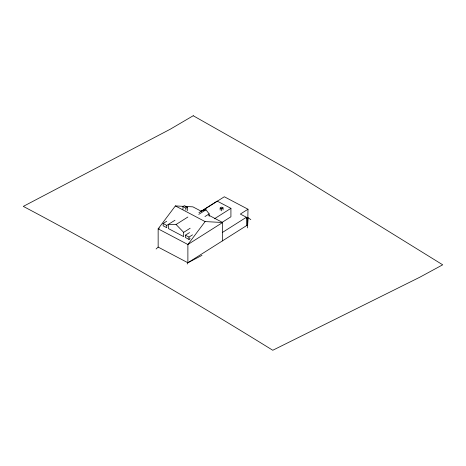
<?xml version="1.0" encoding="UTF-8"?>
<svg xmlns="http://www.w3.org/2000/svg" width="466" height="466" viewBox="0 0 466 466"><rect width="100%" height="100%" fill="white"/><g stroke="black" fill="none" stroke-linecap="round" stroke-linejoin="round"><path stroke-width="0.7" d="M247.696 224.927L247.994 209.228L224.321 196.763L201.359 211.296M247.423 227.903L247.994 217.68L250.819 219.614M187.245 264.012L187.885 262.754L187.885 244.504L205.116 221.583L222.631 222.509L222.631 232.307M183.79 206.368L175.379 205.92L158.149 228.847L158.149 247.091L156.093 249.007M182.975 209.345L182.975 206.566L184.42 205.652L187.338 207.184L187.338 210.661M185.887 210.183L185.887 208.104L187.338 207.184M174.983 220.243L166.752 225.381L166.752 227.699L163.152 225.806L163.152 223.488L166.7 221.245M159.372 228.078L158.149 228.847L187.885 244.504L222.631 222.509L208.716 215.181M176.072 224.495L183.662 232.348L183.662 236.606L168.482 228.614L168.482 224.356L176.072 224.495L187.885 217.016M201.265 211.185L217.185 201.108L230.92 208.343L230.92 216.789L221.734 222.602M198.941 212.688L202.547 210.405L205.984 209.787L209.17 213.894L209.17 216.323M198.772 214.354L205.984 209.787M204.964 216.556L209.17 213.894M220.156 210.108L220.156 208.022L221.6 207.108L223.057 207.877L223.057 209.962M183.662 232.348L190.157 228.241M221.612 210.877L221.612 208.791L223.057 207.877M190.175 238.668L188.992 239.413L185.398 237.52L185.398 235.196L189.534 232.581M214.389 218.804L230.92 208.343M188.992 239.413L188.992 237.095L192.54 234.852M247.994 209.228L240.345 214.069L246.409 217.261L246.409 225.707M246.409 217.261L222.346 232.493L222.346 240.939M246.229 218.793L247.994 217.68M158.149 247.091L187.885 262.754L247.423 225.066M187.885 262.754L201.97 255.351M185.188 206.444L192.901 206.852L201.755 211.517M220.156 208.022L221.612 208.791M182.975 206.566L185.887 208.104M175.379 205.92L205.116 221.583M163.152 223.488L166.752 225.381M185.398 235.196L188.992 237.095M193.227 115.737L170.259 129.21L23.3 206.391C108.211 251.238 191.124 299.755 272.773 350.263L419.732 277.264L442.7 264.805L293.027 172.245L193.227 115.737"/></g></svg>
